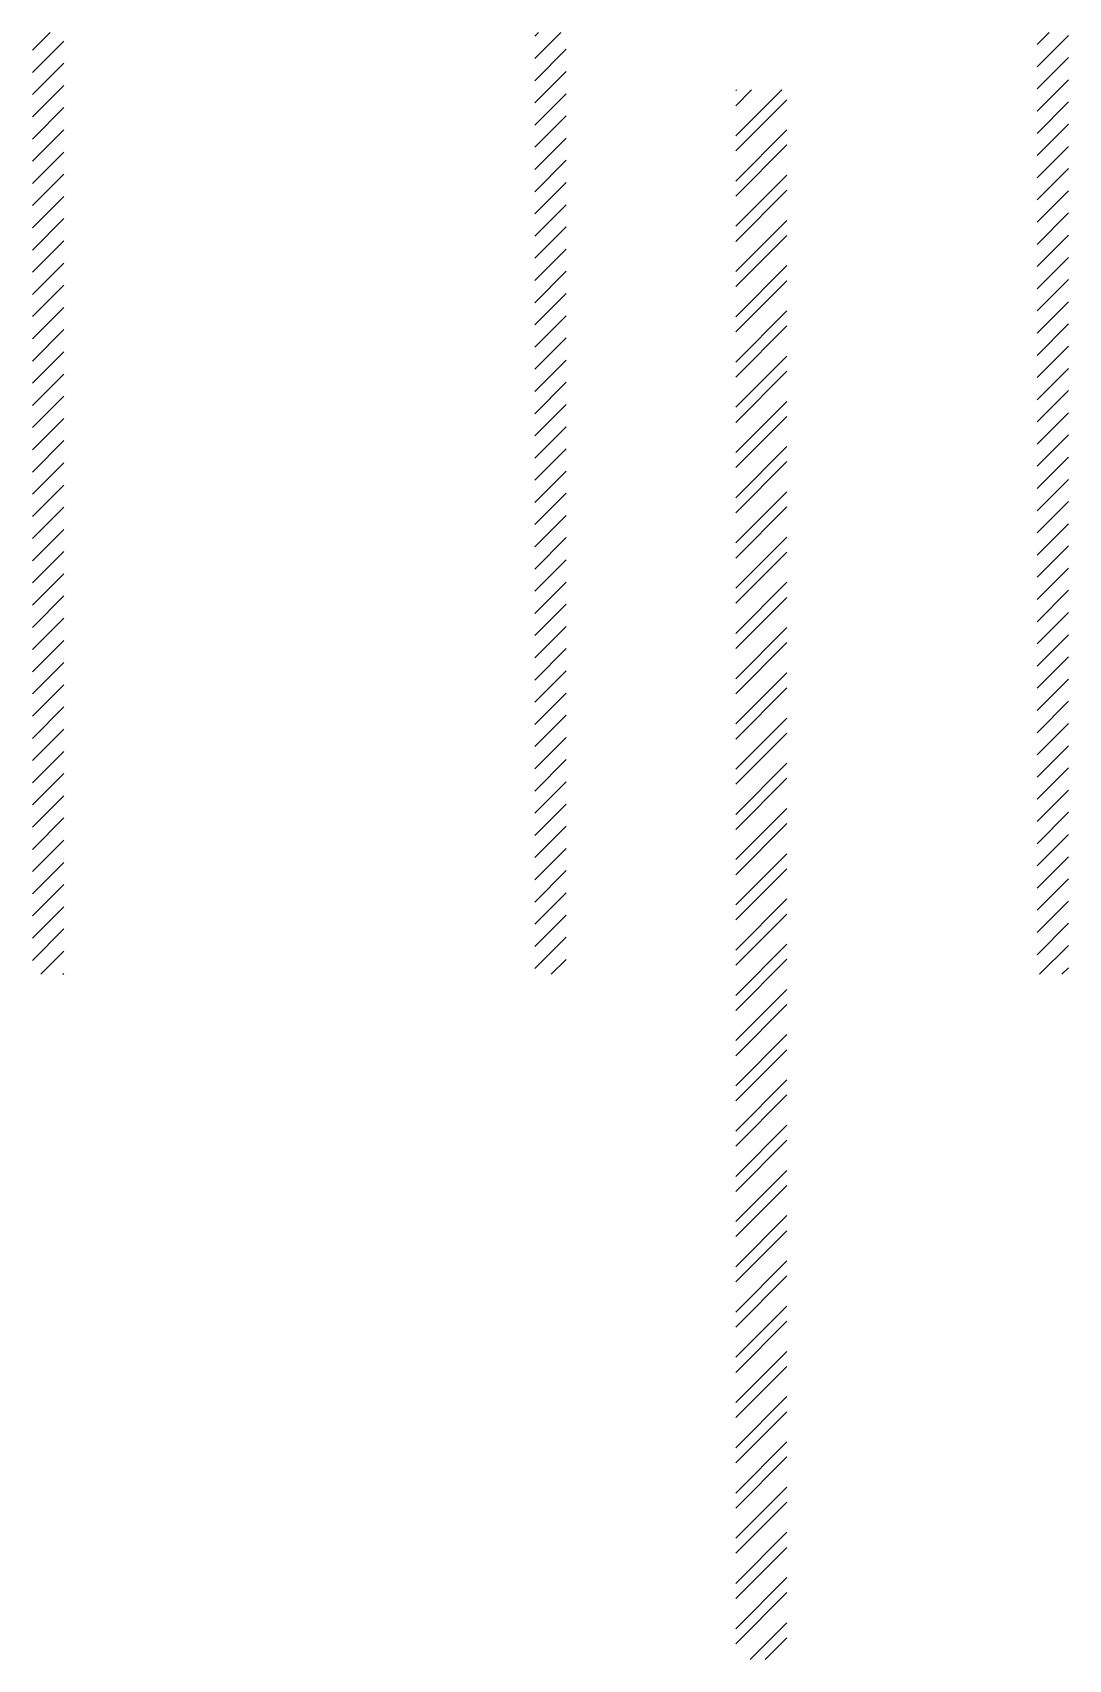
# Paper-space layout 'Layout1' of a CAD drawing. Extents: x -542 to 3071708, y -2912 to 2371007.
# Drawn here: x 627637 to 779437, y 274097 to 512499 of the extents above; entities that cross this region are included whole.
import ezdxf

# ---------------------------------------------------------------- set-up
doc = ezdxf.new("R2010")
doc.units = 0
doc.header["$LTSCALE"] = 500
doc.layers.get('0').update_dxf_attribs({"linetype": 'CONTINUOUS'})
doc.layers.add('FORM', color=1, linetype='CONTINUOUS')

# ---------------------------------------------------------------- blocks, each defined once
blk = doc.blocks.new('*X')
at = {"color": 0}
for p, q in [((14613.6, 9973.2), (14748.3, 10107.9)), ((14613.6, 10105.8), (14615.7, 10107.9)), ((14613.6, 10061.6), (14659.9, 10107.9)), ((14613.6, 9929), (14763.6, 10079)), ((14613.6, 9840.6), (14763.6, 9990.6)), ((14613.6, 9796.4), (14763.6, 9946.4)), ((14613.6, 9708), (14763.6, 9858)), ((14613.6, 9663.8), (14763.6, 9813.8)), ((14613.6, 9575.5), (14763.6, 9725.5)), ((14613.6, 9531.3), (14763.6, 9681.3)), ((14613.6, 9442.9), (14763.6, 9592.9)), ((14613.6, 9398.7), (14763.6, 9548.7)), ((14613.6, 9310.3), (14763.6, 9460.3)), ((14613.6, 9266.1), (14763.6, 9416.1)), ((14613.6, 9177.7), (14763.6, 9327.7)), ((14613.6, 9133.5), (14763.6, 9283.5)), ((14613.6, 9045.1), (14763.6, 9195.1)), ((14613.6, 9000.9), (14763.6, 9150.9)), ((14613.6, 8912.5), (14763.6, 9062.5)), ((14613.6, 8868.4), (14763.6, 9018.4)), ((14613.6, 8780), (14763.6, 8930)), ((14613.6, 8735.8), (14763.6, 8885.8)), ((14613.6, 8647.4), (14763.6, 8797.4)), ((14613.6, 8603.2), (14763.6, 8753.2)), ((14613.6, 8514.8), (14763.6, 8664.8)), ((14613.6, 8470.6), (14763.6, 8620.6)), ((14613.6, 8382.2), (14763.6, 8532.2)), ((14613.6, 8338), (14763.6, 8488)), ((14613.6, 8249.6), (14763.6, 8399.6)), ((14613.6, 8205.4), (14763.6, 8355.4)), ((14613.6, 8117), (14763.6, 8267)), ((14613.6, 8072.9), (14763.6, 8222.9)), ((14613.6, 7984.5), (14763.6, 8134.5)), ((14613.6, 7940.3), (14763.6, 8090.3)), ((14613.6, 7851.9), (14763.6, 8001.9)), ((14613.6, 7807.7), (14763.6, 7957.7)), ((14613.6, 7719.3), (14763.6, 7869.3)), ((14613.6, 7675.1), (14763.6, 7825.1)), ((14613.6, 7586.7), (14763.6, 7736.7)), ((14613.6, 7542.5), (14763.6, 7692.5)), ((14613.6, 7454.1), (14763.6, 7604.1)), ((14613.6, 7409.9), (14763.6, 7559.9)), ((14613.6, 7321.6), (14763.6, 7471.6)), ((14613.6, 7277.4), (14763.6, 7427.4)), ((14613.6, 7189), (14763.6, 7339)), ((14613.6, 7144.8), (14763.6, 7294.8)), ((14613.6, 7056.4), (14763.6, 7206.4)), ((14613.6, 7012.2), (14763.6, 7162.2)), ((14613.6, 6923.8), (14763.6, 7073.8)), ((14613.6, 6879.6), (14763.6, 7029.6)), ((14613.6, 6791.2), (14763.6, 6941.2)), ((14613.6, 6747), (14763.6, 6897)), ((14613.6, 6658.6), (14763.6, 6808.6)), ((14613.6, 6614.4), (14763.6, 6764.4)), ((14613.6, 6526.1), (14763.6, 6676.1)), ((14613.6, 6481.9), (14763.6, 6631.9)), ((14613.6, 6393.5), (14763.6, 6543.5)), ((14613.6, 6349.3), (14763.6, 6499.3)), ((14613.6, 6260.9), (14763.6, 6410.9)), ((14613.6, 6216.7), (14763.6, 6366.7)), ((14613.6, 6128.3), (14763.6, 6278.3)), ((14613.6, 6084.1), (14763.6, 6234.1)), ((14613.6, 5995.7), (14763.6, 6145.7)), ((14613.6, 5951.5), (14763.6, 6101.5)), ((14613.6, 5863.1), (14763.6, 6013.1)), ((14613.6, 5819), (14763.6, 5969)), ((14613.6, 5730.6), (14763.6, 5880.6)), ((14613.6, 5686.4), (14763.6, 5836.4)), ((14613.6, 5598), (14763.6, 5748)), ((14613.6, 5553.8), (14763.6, 5703.8)), ((14656.1, 5507.9), (14763.6, 5615.4)), ((6813.6, 5540.8), (6841.8, 5569)), ((6813.6, 5505.4), (6863.6, 5555.4)), ((7613.6, 5527.6), (7655, 5569)), ((7613.6, 5563), (7619.6, 5569)), ((8413.6, 5549.8), (8432.8, 5569)), ((8413.6, 5514.5), (8463.6, 5564.5)), ((14700.3, 5507.9), (14763.6, 5571.2)), ((6813.6, 5470.1), (6863.6, 5520.1)), ((7613.6, 5492.3), (7663.6, 5542.3)), ((8413.6, 5479.1), (8463.6, 5529.1)), ((7613.6, 5456.9), (7663.6, 5506.9)), ((8413.6, 5443.7), (8463.6, 5493.7)), ((6813.6, 5434.7), (6863.6, 5484.7)), ((7613.6, 5421.6), (7663.6, 5471.6)), ((6813.6, 5399.4), (6863.6, 5449.4)), ((8413.6, 5408.4), (8463.6, 5458.4)), ((7613.6, 5386.2), (7663.6, 5436.2)), ((8413.6, 5373), (8463.6, 5423)), ((6813.6, 5364), (6863.6, 5414)), ((7613.6, 5350.9), (7663.6, 5400.9)), ((6813.6, 5328.7), (6863.6, 5378.7)), ((7613.6, 5315.5), (7663.6, 5365.5)), ((8413.6, 5337.7), (8463.6, 5387.7)), ((6813.6, 5293.3), (6863.6, 5343.3)), ((8413.6, 5302.3), (8463.6, 5352.3)), ((7613.6, 5280.1), (7663.6, 5330.1)), ((8413.6, 5267), (8463.6, 5317)), ((6813.6, 5258), (6863.6, 5308)), ((7613.6, 5244.8), (7663.6, 5294.8)), ((6813.6, 5222.6), (6863.6, 5272.6)), ((8413.6, 5231.6), (8463.6, 5281.6)), ((6813.6, 5187.2), (6863.6, 5237.2)), ((7613.6, 5209.4), (7663.6, 5259.4)), ((8413.6, 5196.3), (8463.6, 5246.3)), ((7613.6, 5174.1), (7663.6, 5224.1)), ((8413.6, 5160.9), (8463.6, 5210.9)), ((6813.6, 5151.9), (6863.6, 5201.9)), ((7613.6, 5138.7), (7663.6, 5188.7)), ((6813.6, 5116.5), (6863.6, 5166.5)), ((8413.6, 5125.5), (8463.6, 5175.5)), ((6813.6, 5081.2), (6863.6, 5131.2)), ((7613.6, 5103.4), (7663.6, 5153.4)), ((8413.6, 5090.2), (8463.6, 5140.2)), ((7613.6, 5068), (7663.6, 5118)), ((6813.6, 5045.8), (6863.6, 5095.8)), ((7613.6, 5032.7), (7663.6, 5082.7)), ((8413.6, 5054.8), (8463.6, 5104.8)), ((6813.6, 5010.5), (6863.6, 5060.5)), ((8413.6, 5019.5), (8463.6, 5069.5)), ((7613.6, 4997.3), (7663.6, 5047.3)), ((8413.6, 4984.1), (8463.6, 5034.1)), ((6813.6, 4975.1), (6863.6, 5025.1)), ((7613.6, 4961.9), (7663.6, 5011.9)), ((6813.6, 4939.8), (6863.6, 4989.8)), ((7613.6, 4926.6), (7663.6, 4976.6)), ((8413.6, 4948.8), (8463.6, 4998.8)), ((6813.6, 4904.4), (6863.6, 4954.4)), ((8413.6, 4913.4), (8463.6, 4963.4)), ((7613.6, 4891.2), (7663.6, 4941.2)), ((8413.6, 4878.1), (8463.6, 4928.1)), ((6813.6, 4869), (6863.6, 4919)), ((7613.6, 4855.9), (7663.6, 4905.9)), ((6813.6, 4833.7), (6863.6, 4883.7)), ((8413.6, 4842.7), (8463.6, 4892.7)), ((6813.6, 4798.3), (6863.6, 4848.3)), ((7613.6, 4820.5), (7663.6, 4870.5)), ((8413.6, 4807.3), (8463.6, 4857.3)), ((7613.6, 4785.2), (7663.6, 4835.2)), ((8413.6, 4772), (8463.6, 4822)), ((6813.6, 4763), (6863.6, 4813)), ((7613.6, 4749.8), (7663.6, 4799.8)), ((6813.6, 4727.6), (6863.6, 4777.6)), ((8413.6, 4736.6), (8463.6, 4786.6)), ((6813.6, 4692.3), (6863.6, 4742.3)), ((7613.6, 4714.5), (7663.6, 4764.5)), ((8413.6, 4701.3), (8463.6, 4751.3)), ((7613.6, 4679.1), (7663.6, 4729.1)), ((6813.6, 4656.9), (6863.6, 4706.9)), ((7613.6, 4643.7), (7663.6, 4693.7)), ((8413.6, 4665.9), (8463.6, 4715.9)), ((6813.6, 4621.6), (6863.6, 4671.6)), ((8413.6, 4630.6), (8463.6, 4680.6)), ((7613.6, 4608.4), (7663.6, 4658.4)), ((8413.6, 4595.2), (8463.6, 4645.2)), ((6813.6, 4586.2), (6863.6, 4636.2)), ((7613.6, 4573), (7663.6, 4623)), ((6813.6, 4550.9), (6863.6, 4600.9)), ((7613.6, 4537.7), (7663.6, 4587.7)), ((8413.6, 4559.9), (8463.6, 4609.9)), ((6813.6, 4515.5), (6863.6, 4565.5)), ((8413.6, 4524.5), (8463.6, 4574.5)), ((7613.6, 4502.3), (7663.6, 4552.3)), ((8413.6, 4489.1), (8463.6, 4539.1)), ((6813.6, 4480.1), (6863.6, 4530.1)), ((7613.6, 4467), (7663.6, 4517)), ((6813.6, 4444.8), (6863.6, 4494.8)), ((8413.6, 4453.8), (8463.6, 4503.8)), ((6813.6, 4409.4), (6863.6, 4459.4)), ((7613.6, 4431.6), (7663.6, 4481.6)), ((8413.6, 4418.4), (8463.6, 4468.4)), ((7613.6, 4396.3), (7663.6, 4446.3)), ((8413.6, 4383.1), (8463.6, 4433.1)), ((6813.6, 4374.1), (6863.6, 4424.1)), ((7613.6, 4360.9), (7663.6, 4410.9)), ((6813.6, 4338.7), (6863.6, 4388.7)), ((8413.6, 4347.7), (8463.6, 4397.7)), ((7613.6, 4325.5), (7663.6, 4375.5)), ((8413.6, 4312.4), (8463.6, 4362.4)), ((6813.6, 4303.4), (6863.6, 4353.4)), ((7613.6, 4290.2), (7663.6, 4340.2)), ((6813.6, 4268), (6863.6, 4318)), ((7613.6, 4254.8), (7663.6, 4304.8)), ((8413.6, 4277), (8463.6, 4327)), ((6813.6, 4232.7), (6863.6, 4282.7)), ((8413.6, 4241.7), (8463.6, 4291.7)), ((7613.6, 4219.5), (7663.6, 4269.5)), ((8413.6, 4206.3), (8463.6, 4256.3)), ((6813.6, 4197.3), (6863.6, 4247.3)), ((7613.6, 4184.1), (7663.6, 4234.1)), ((6813.6, 4161.9), (6863.6, 4211.9)), ((7613.6, 4148.8), (7663.6, 4198.8)), ((8413.6, 4171), (8463.6, 4221)), ((6813.6, 4126.6), (6863.6, 4176.6)), ((8413.6, 4135.6), (8463.6, 4185.6)), ((7613.6, 4113.4), (7663.6, 4163.4)), ((8413.6, 4100.2), (8463.6, 4150.2)), ((6813.6, 4091.2), (6863.6, 4141.2)), ((7613.6, 4078.1), (7663.6, 4128.1)), ((6826.7, 4069), (6863.6, 4105.9)), ((8417.7, 4069), (8463.6, 4114.9)), ((6862.1, 4069), (6863.6, 4070.5)), ((7639.9, 4069), (7663.6, 4092.7)), ((8453.1, 4069), (8463.6, 4079.5))]:
    blk.add_line(p, q, dxfattribs=at)

psp = doc.layouts.get("Layout1")

# ---------------------------------------------------------------- block references
at = {"color": 0, "xscale": 50, "yscale": 50, "zscale": 50}
psp.add_blockref('*X', (0, -1298), dxfattribs=at)
at = {"layer": 'FORM', "color": 0, "xscale": 92, "yscale": 92, "zscale": 92}
psp.add_blockref('*X', (786, 150), dxfattribs=at)

doc.saveas('drawing.dxf')
